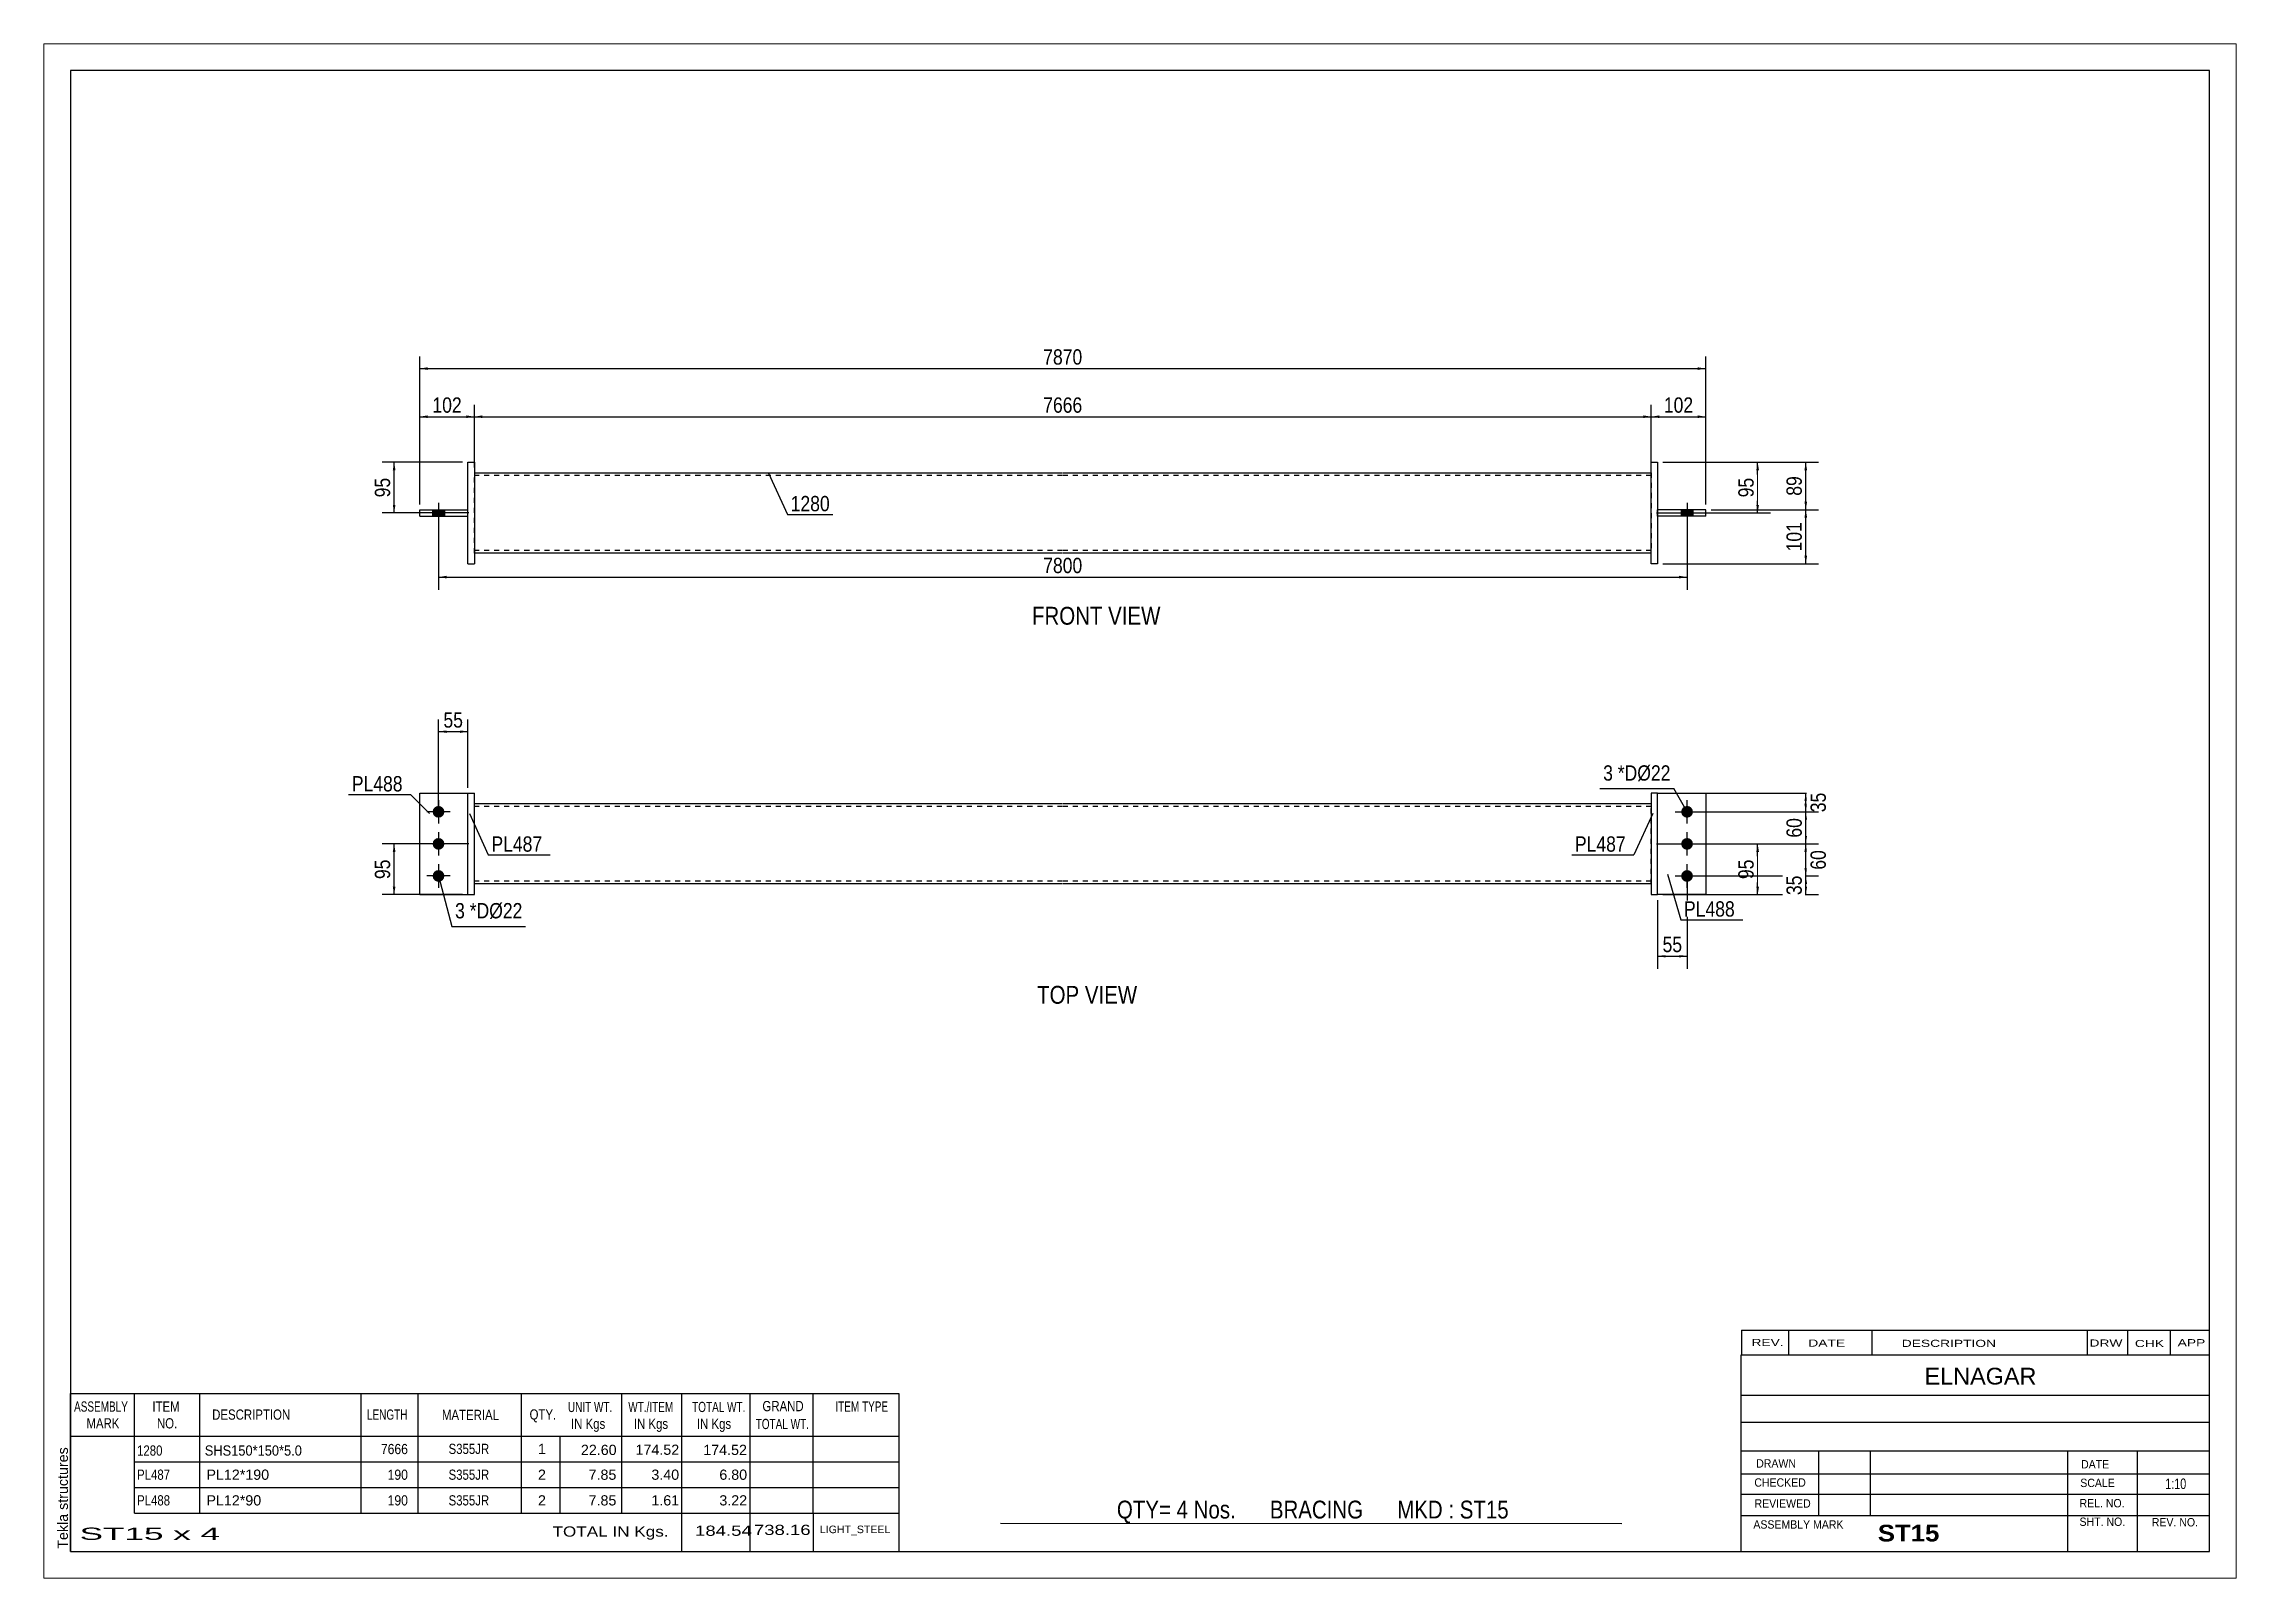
# Paper-space layout 'Layout1' of a CAD drawing. Header units: millimetres. Extents: x 0 to 410, y 0 to 287.
# The model-space entities are those that its viewports show. They can reach past a viewport. Long polylines and large blocks are cut down to what shows.
import ezdxf

# ---------------------------------------------------------------- set-up
doc = ezdxf.new("R2010")
doc.units = ezdxf.units.MM
doc.linetypes.add('DXK_LINE_DOT1', pattern=[1.8814, 0.9407, -0.9407])
doc.layers.add('Viewport layer', color=7, linetype='Continuous', plot=False)
doc.styles.add('Arial', font='ARIAL.TTF', dxfattribs={"height": 0.2})
doc.styles.add('Arial Bold', font='ARIALBD.TTF', dxfattribs={"height": 0.2})
doc.styles.add('Arial Narrow', font='ARIALN.TTF', dxfattribs={"height": 0.2})

# ---------------------------------------------------------------- blocks, each defined once
blk = doc.blocks.new('Unknown-629096141-1603')
at = {"color": 5, "linetype": 'Continuous'}
for p, q in [((405, 282), (5, 282)), ((5, 282), (5, 5)), ((405, 5), (405, 282)), ((5, 5), (405, 5))]:
    blk.add_line(p, q, dxfattribs=at)
at = {"color": 174, "linetype": 'Continuous', "style": 'Arial'}
blk.add_text('Tekla structures', height=1.9102, rotation=90, dxfattribs=at).set_placement((4.5, 5.5))
blk = doc.blocks.new('Unknown-629096141-11 - 1222')
at = {"color": 0, "linetype": 'Continuous'}
blk.add_wipeout([(208.87, 178.35), (208.87, 181.85), (184.8, 181.85), (184.8, 178.35)], dxfattribs=at)
at = {"color": 6, "linetype": 'Continuous', "style": 'Arial Narrow'}
blk.add_text('FRONT VIEW', height=3.34, dxfattribs=at).set_placement((184.8, 178.35))
blk = doc.blocks.new('Unknown-629096141-12 - 1249')
at = {"color": 0, "linetype": 'Continuous'}
blk.add_wipeout([(204.5, 107.45), (204.5, 110.95), (185.76, 110.95), (185.76, 107.45)], dxfattribs=at)
at = {"color": 6, "linetype": 'Continuous', "style": 'Arial Narrow'}
blk.add_text('TOP VIEW', height=3.34, dxfattribs=at).set_placement((185.76, 107.45))
blk = doc.blocks.new('Part-629096141-1239 - 1222')
at = {"color": 2, "linetype": 'Continuous'}
for p, q in [((310.81, 199.85), (301.81, 199.85)), ((301.81, 198.65), (301.81, 199.85)), ((310.81, 198.65), (301.81, 198.65)), ((310.81, 198.65), (310.81, 199.85))]:
    blk.add_line(p, q, dxfattribs=at)
blk = doc.blocks.new('Part-629096141-1238 - 1222')
at = {"color": 2, "linetype": 'Continuous'}
for p, q in [((300.61, 189.75), (300.61, 208.75)), ((300.61, 208.75), (301.81, 208.75)), ((301.81, 208.75), (301.81, 189.75)), ((301.81, 189.75), (300.61, 189.75))]:
    blk.add_line(p, q, dxfattribs=at)
blk = doc.blocks.new('Part-629096141-1240 - 1222')
at = {"color": 2, "linetype": 'Continuous'}
for p, q in [((70.31, 198.65), (70.31, 199.85)), ((70.31, 199.85), (79.31, 199.85)), ((70.31, 198.65), (79.31, 198.65)), ((79.31, 198.65), (79.31, 199.85))]:
    blk.add_line(p, q, dxfattribs=at)
blk = doc.blocks.new('Part-629096141-1241 - 1222')
at = {"color": 2, "linetype": 'Continuous'}
for p, q in [((79.31, 189.75), (79.31, 208.75)), ((79.31, 208.75), (80.51, 208.75)), ((80.51, 208.75), (80.51, 189.75)), ((79.31, 189.75), (80.51, 189.75))]:
    blk.add_line(p, q, dxfattribs=at)
blk = doc.blocks.new('Part-629096141-1242 - 1222')
at = {"color": 2, "linetype": 'Continuous'}
for p, q in [((80.51, 206.75), (190.51, 206.75)), ((190.61, 206.75), (300.61, 206.75)), ((190.51, 191.75), (80.51, 191.75)), ((300.61, 191.75), (190.61, 191.75))]:
    blk.add_line(p, q, dxfattribs=at)
at = {"color": 7, "linetype": 'DXK_LINE_DOT1'}
for p, q in [((80.51, 191.75), (80.51, 206.75)), ((190.51, 206.25), (80.51, 206.25)), ((300.61, 206.25), (190.61, 206.25)), ((300.61, 206.75), (300.61, 191.75)), ((190.51, 192.25), (80.51, 192.25)), ((300.61, 192.25), (190.61, 192.25))]:
    blk.add_line(p, q, dxfattribs=at)
blk = doc.blocks.new('Bolt-629096141-1243 - 1222')
at = {"linetype": 'Continuous'}
blk.add_hatch(color=3, dxfattribs=at).paths.add_polyline_path([(308.41, 199.85), (306.21, 199.85), (306.21, 198.65), (308.41, 198.65)])
blk.add_hatch(color=3, dxfattribs=at).paths.add_polyline_path([(308.41, 199.85), (306.21, 199.85), (306.21, 198.65), (308.41, 198.65)])
blk.add_hatch(color=3, dxfattribs=at).paths.add_polyline_path([(308.41, 199.85), (306.21, 199.85), (306.21, 198.65), (308.41, 198.65)])
at = {"color": 3, "linetype": 'Continuous'}
for p, q in [((307.31, 201.15), (307.31, 194.35)), ((307.31, 201.15), (307.31, 194.35)), ((307.31, 201.15), (307.31, 194.35)), ((306.21, 199.85), (306.21, 198.65)), ((306.21, 199.85), (306.21, 198.65)), ((306.21, 199.85), (306.21, 198.65)), ((308.41, 199.85), (308.41, 198.65)), ((308.41, 199.85), (308.41, 198.65)), ((308.41, 199.85), (308.41, 198.65))]:
    blk.add_line(p, q, dxfattribs=at)
blk = doc.blocks.new('Bolt-629096141-1244 - 1222')
at = {"linetype": 'Continuous'}
blk.add_hatch(color=3, dxfattribs=at).paths.add_polyline_path([(72.71, 198.65), (74.91, 198.65), (74.91, 199.85), (72.71, 199.85)])
blk.add_hatch(color=3, dxfattribs=at).paths.add_polyline_path([(72.71, 198.65), (74.91, 198.65), (74.91, 199.85), (72.71, 199.85)])
blk.add_hatch(color=3, dxfattribs=at).paths.add_polyline_path([(72.71, 198.65), (74.91, 198.65), (74.91, 199.85), (72.71, 199.85)])
at = {"color": 3, "linetype": 'Continuous'}
for p, q in [((73.81, 201.15), (73.81, 194.35)), ((73.81, 201.15), (73.81, 194.35)), ((73.81, 201.15), (73.81, 194.35)), ((72.71, 199.85), (72.71, 198.65)), ((72.71, 199.85), (72.71, 198.65)), ((72.71, 199.85), (72.71, 198.65)), ((74.91, 199.85), (74.91, 198.65)), ((74.91, 199.85), (74.91, 198.65)), ((74.91, 199.85), (74.91, 198.65))]:
    blk.add_line(p, q, dxfattribs=at)
blk = doc.blocks.new('Bolt-629096141-1256 - 1249')
at = {"linetype": 'Continuous'}
for points in [[(73.81, 142.25, -1), (73.81, 144.45, -1)], [(73.81, 136.25, -1), (73.81, 138.45, -1)], [(73.81, 130.25, -1), (73.81, 132.45, -1)]]:
    blk.add_hatch(color=3, dxfattribs=at).paths.add_polyline_path(points)
at = {"color": 3, "linetype": 'Continuous'}
for p, q in [((73.81, 145.55), (73.81, 141.15)), ((76.01, 143.35), (71.61, 143.35)), ((73.81, 139.55), (73.81, 135.15)), ((76.01, 137.35), (71.61, 137.35)), ((76.01, 131.35), (71.61, 131.35)), ((73.81, 133.55), (73.81, 129.15))]:
    blk.add_line(p, q, dxfattribs=at)
blk = doc.blocks.new('Part-629096141-1250 - 1249')
at = {"color": 2, "linetype": 'Continuous'}
for p, q in [((300.61, 146.85), (300.61, 127.85)), ((301.81, 146.85), (300.61, 146.85)), ((301.81, 127.85), (301.81, 146.85)), ((300.61, 127.85), (301.81, 127.85))]:
    blk.add_line(p, q, dxfattribs=at)
blk = doc.blocks.new('Part-629096141-1251 - 1249')
at = {"color": 2, "linetype": 'Continuous'}
for p, q in [((301.81, 146.85), (310.81, 146.85)), ((310.81, 146.85), (310.81, 127.85)), ((310.81, 127.85), (301.81, 127.85))]:
    blk.add_line(p, q, dxfattribs=at)
at = {"color": 7, "linetype": 'DXK_LINE_DOT1'}
blk.add_line((301.81, 127.85), (301.81, 146.85), dxfattribs=at)
blk = doc.blocks.new('Part-629096141-1252 - 1249')
at = {"color": 2, "linetype": 'Continuous'}
for p, q in [((70.31, 127.85), (70.31, 146.85)), ((70.31, 146.85), (79.31, 146.85)), ((70.31, 127.85), (79.31, 127.85))]:
    blk.add_line(p, q, dxfattribs=at)
at = {"color": 7, "linetype": 'DXK_LINE_DOT1'}
blk.add_line((79.31, 127.85), (79.31, 146.85), dxfattribs=at)
blk = doc.blocks.new('Part-629096141-1253 - 1249')
at = {"color": 2, "linetype": 'Continuous'}
for p, q in [((79.31, 127.85), (79.31, 146.85)), ((79.31, 146.85), (80.51, 146.85)), ((80.51, 127.85), (80.51, 146.85)), ((79.31, 127.85), (80.51, 127.85))]:
    blk.add_line(p, q, dxfattribs=at)
blk = doc.blocks.new('Part-629096141-1254 - 1249')
at = {"color": 2, "linetype": 'Continuous'}
for p, q in [((190.51, 144.85), (80.51, 144.85)), ((300.61, 144.85), (190.61, 144.85)), ((190.51, 129.85), (80.51, 129.85)), ((300.61, 129.85), (190.61, 129.85))]:
    blk.add_line(p, q, dxfattribs=at)
at = {"color": 7, "linetype": 'DXK_LINE_DOT1'}
for p, q in [((80.51, 129.85), (80.51, 144.85)), ((190.51, 144.35), (80.51, 144.35)), ((300.61, 144.35), (190.61, 144.35)), ((300.61, 129.85), (300.61, 144.85)), ((190.51, 130.35), (80.51, 130.35)), ((300.61, 130.35), (190.61, 130.35))]:
    blk.add_line(p, q, dxfattribs=at)
blk = doc.blocks.new('Bolt-629096141-1255 - 1249')
at = {"linetype": 'Continuous'}
for points in [[(307.31, 144.45, -1), (307.31, 142.25, -1)], [(307.31, 138.45, -1), (307.31, 136.25, -1)], [(307.31, 132.45, -1), (307.31, 130.25, -1)]]:
    blk.add_hatch(color=3, dxfattribs=at).paths.add_polyline_path(points)
at = {"color": 3, "linetype": 'Continuous'}
for p, q in [((307.31, 141.15), (307.31, 145.55)), ((305.11, 143.35), (309.51, 143.35)), ((307.31, 135.15), (307.31, 139.55)), ((305.11, 137.35), (309.51, 137.35)), ((305.11, 131.35), (309.51, 131.35)), ((307.31, 129.15), (307.31, 133.55))]:
    blk.add_line(p, q, dxfattribs=at)
blk = doc.blocks.new('StraightDimension-629096141-1288 - 1222')
at = {"linetype": 'Continuous'}
for points in [[(302.11, 217), (300.61, 217.25), (302.11, 217.5)], [(309.31, 217.5), (310.81, 217.25), (309.31, 217)]]:
    blk.add_hatch(color=7, dxfattribs=at).paths.add_polyline_path(points)
at = {"color": 7, "linetype": 'Continuous'}
for p, q in [((300.61, 207.75), (300.61, 219.5)), ((310.81, 200.85), (310.81, 219.5)), ((300.61, 217.25), (310.81, 217.25))]:
    blk.add_line(p, q, dxfattribs=at)
at = {"color": 0}
blk.add_wipeout([(309.05, 217.4), (309.05, 221.6), (302.37, 221.6), (302.37, 217.4)], dxfattribs=at)
at = {"color": 3, "style": 'Arial Narrow'}
blk.add_text('102', height=2.863, dxfattribs=at).set_placement((302.97, 218))
blk = doc.blocks.new('StraightDimension-629096141-1296 - 1222')
at = {"linetype": 'Continuous'}
for points in [[(71.81, 226), (70.31, 226.25), (71.81, 226.5)], [(309.31, 226.5), (310.81, 226.25), (309.31, 226)]]:
    blk.add_hatch(color=7, dxfattribs=at).paths.add_polyline_path(points)
at = {"color": 7, "linetype": 'Continuous'}
for p, q in [((70.31, 200.85), (70.31, 228.5)), ((70.31, 226.25), (310.81, 226.25)), ((310.81, 200.85), (310.81, 228.5))]:
    blk.add_line(p, q, dxfattribs=at)
at = {"color": 0}
blk.add_wipeout([(194.82, 226.4), (194.82, 230.6), (186.3, 230.6), (186.3, 226.4)], dxfattribs=at)
at = {"color": 3, "style": 'Arial Narrow'}
blk.add_text('7870', height=2.863, dxfattribs=at).set_placement((186.9, 227))
blk = doc.blocks.new('StraightDimension-629096141-1263 - 1222')
at = {"linetype": 'Continuous'}
for points in [[(65.26, 207.25), (65.51, 208.75), (65.76, 207.25)], [(65.76, 200.75), (65.51, 199.25), (65.26, 200.75)]]:
    blk.add_hatch(color=7, dxfattribs=at).paths.add_polyline_path(points)
at = {"color": 7, "linetype": 'Continuous'}
for p, q in [((78.31, 208.75), (63.26, 208.75)), ((65.51, 199.25), (65.51, 208.75)), ((79.51, 199.25), (63.26, 199.25))]:
    blk.add_line(p, q, dxfattribs=at)
at = {"color": 0}
blk.add_wipeout([(65.36, 206.43), (61.16, 206.43), (61.16, 201.57), (65.36, 201.57)], dxfattribs=at)
at = {"color": 3, "style": 'Arial Narrow'}
blk.add_text('95', height=2.863, rotation=90.0002, dxfattribs=at).set_placement((64.76, 202.17))
blk = doc.blocks.new('StraightDimension-629096141-1269 - 1222')
at = {"linetype": 'Continuous'}
for points in [[(320.26, 207.25), (320.51, 208.75), (320.76, 207.25)], [(320.76, 200.75), (320.51, 199.25), (320.26, 200.75)]]:
    blk.add_hatch(color=7, dxfattribs=at).paths.add_polyline_path(points)
at = {"color": 7, "linetype": 'Continuous'}
for p, q in [((302.81, 208.75), (322.91, 208.75)), ((320.51, 199.25), (320.51, 208.75)), ((301.61, 199.25), (322.91, 199.25))]:
    blk.add_line(p, q, dxfattribs=at)
at = {"color": 0}
blk.add_wipeout([(320.36, 206.43), (316.16, 206.43), (316.16, 201.57), (320.36, 201.57)], dxfattribs=at)
at = {"color": 3, "style": 'Arial Narrow'}
blk.add_text('95', height=2.863, rotation=90.0002, dxfattribs=at).set_placement((319.76, 202.17))
blk = doc.blocks.new('StraightDimension-629096141-1274 - 1222')
at = {"linetype": 'Continuous'}
for points in [[(329.26, 207.25), (329.51, 208.75), (329.76, 207.25)], [(329.76, 201.35), (329.51, 199.85), (329.26, 201.35)]]:
    blk.add_hatch(color=7, dxfattribs=at).paths.add_polyline_path(points)
at = {"color": 7, "linetype": 'Continuous'}
for p, q in [((302.81, 208.75), (331.91, 208.75)), ((329.51, 199.85), (329.51, 208.75)), ((311.81, 199.85), (331.91, 199.85))]:
    blk.add_line(p, q, dxfattribs=at)
at = {"color": 0}
blk.add_wipeout([(329.36, 206.73), (325.16, 206.73), (325.16, 201.87), (329.36, 201.87)], dxfattribs=at)
at = {"color": 3, "style": 'Arial Narrow'}
blk.add_text('89', height=2.863, rotation=90.0002, dxfattribs=at).set_placement((328.76, 202.47))
blk = doc.blocks.new('StraightDimension-629096141-1275 - 1222')
at = {"linetype": 'Continuous'}
for points in [[(329.26, 198.35), (329.51, 199.85), (329.76, 198.35)], [(329.76, 191.25), (329.51, 189.75), (329.26, 191.25)]]:
    blk.add_hatch(color=7, dxfattribs=at).paths.add_polyline_path(points)
at = {"color": 7, "linetype": 'Continuous'}
for p, q in [((311.81, 199.85), (331.91, 199.85)), ((329.51, 189.75), (329.51, 199.85)), ((302.81, 189.75), (331.91, 189.75))]:
    blk.add_line(p, q, dxfattribs=at)
at = {"color": 0}
blk.add_wipeout([(329.36, 198.14), (325.16, 198.14), (325.16, 191.46), (329.36, 191.46)], dxfattribs=at)
at = {"color": 3, "style": 'Arial Narrow'}
blk.add_text('101', height=2.863, rotation=90.0002, dxfattribs=at).set_placement((328.76, 192.06))
blk = doc.blocks.new('StraightDimension-629096141-1282 - 1222')
at = {"linetype": 'Continuous'}
for points in [[(75.31, 187), (73.81, 187.25), (75.31, 187.5)], [(305.81, 187.5), (307.31, 187.25), (305.81, 187)]]:
    blk.add_hatch(color=7, dxfattribs=at).paths.add_polyline_path(points)
at = {"color": 7, "linetype": 'Continuous'}
for p, q in [((73.81, 197.65), (73.81, 184.85)), ((307.31, 197.65), (307.31, 184.85)), ((73.81, 187.25), (307.31, 187.25))]:
    blk.add_line(p, q, dxfattribs=at)
at = {"color": 0}
blk.add_wipeout([(194.82, 187.4), (194.82, 191.6), (186.3, 191.6), (186.3, 187.4)], dxfattribs=at)
at = {"color": 3, "style": 'Arial Narrow'}
blk.add_text('7800', height=2.863, dxfattribs=at).set_placement((186.9, 188))
blk = doc.blocks.new('StraightDimension-629096141-1289 - 1222')
at = {"linetype": 'Continuous'}
for points in [[(82.01, 217), (80.51, 217.25), (82.01, 217.5)], [(299.11, 217.5), (300.61, 217.25), (299.11, 217)]]:
    blk.add_hatch(color=7, dxfattribs=at).paths.add_polyline_path(points)
at = {"color": 7, "linetype": 'Continuous'}
for p, q in [((80.51, 207.75), (80.51, 219.5)), ((300.61, 207.75), (300.61, 219.5)), ((80.51, 217.25), (300.61, 217.25))]:
    blk.add_line(p, q, dxfattribs=at)
at = {"color": 0}
blk.add_wipeout([(194.82, 217.4), (194.82, 221.6), (186.3, 221.6), (186.3, 217.4)], dxfattribs=at)
at = {"color": 3, "style": 'Arial Narrow'}
blk.add_text('7666', height=2.863, dxfattribs=at).set_placement((186.9, 218))
blk = doc.blocks.new('StraightDimension-629096141-1290 - 1222')
at = {"linetype": 'Continuous'}
for points in [[(71.81, 217), (70.31, 217.25), (71.81, 217.5)], [(79.01, 217.5), (80.51, 217.25), (79.01, 217)]]:
    blk.add_hatch(color=7, dxfattribs=at).paths.add_polyline_path(points)
at = {"color": 7, "linetype": 'Continuous'}
for p, q in [((70.31, 200.85), (70.31, 219.5)), ((80.51, 207.75), (80.51, 219.5)), ((70.31, 217.25), (80.51, 217.25))]:
    blk.add_line(p, q, dxfattribs=at)
at = {"color": 0}
blk.add_wipeout([(78.75, 217.4), (78.75, 221.6), (72.07, 221.6), (72.07, 217.4)], dxfattribs=at)
at = {"color": 3, "style": 'Arial Narrow'}
blk.add_text('102', height=2.863, dxfattribs=at).set_placement((72.67, 218))
blk = doc.blocks.new('StraightDimension-629096141-1310 - 1249')
at = {"linetype": 'Continuous'}
for points in [[(329.26, 145.35), (329.51, 146.85), (329.76, 145.35)], [(329.76, 144.85), (329.51, 143.35), (329.26, 144.85)]]:
    blk.add_hatch(color=7, dxfattribs=at).paths.add_polyline_path(points)
at = {"color": 7, "linetype": 'Continuous'}
for p, q in [((302.81, 146.85), (331.76, 146.85)), ((329.51, 143.35), (329.51, 146.85)), ((308.31, 143.35), (331.76, 143.35))]:
    blk.add_line(p, q, dxfattribs=at)
at = {"color": 0}
blk.add_wipeout([(333.86, 147.53), (329.66, 147.53), (329.66, 142.67), (333.86, 142.67)], dxfattribs=at)
at = {"color": 3, "style": 'Arial Narrow'}
blk.add_text('35', height=2.863, rotation=90.0002, dxfattribs=at).set_placement((333.26, 143.27))
blk = doc.blocks.new('StraightDimension-629096141-1300 - 1249')
at = {"linetype": 'Continuous'}
for points in [[(65.26, 135.85), (65.51, 137.35), (65.76, 135.85)], [(65.76, 129.35), (65.51, 127.85), (65.26, 129.35)]]:
    blk.add_hatch(color=7, dxfattribs=at).paths.add_polyline_path(points)
at = {"color": 7, "linetype": 'Continuous'}
for p, q in [((79.51, 137.35), (63.26, 137.35)), ((65.51, 127.85), (65.51, 137.35)), ((78.31, 127.85), (63.26, 127.85))]:
    blk.add_line(p, q, dxfattribs=at)
at = {"color": 0}
blk.add_wipeout([(65.36, 135.03), (61.16, 135.03), (61.16, 130.17), (65.36, 130.17)], dxfattribs=at)
at = {"color": 3, "style": 'Arial Narrow'}
blk.add_text('95', height=2.863, rotation=90.0002, dxfattribs=at).set_placement((64.76, 130.77))
blk = doc.blocks.new('StraightDimension-629096141-1305 - 1249')
at = {"linetype": 'Continuous'}
for points in [[(320.26, 135.85), (320.51, 137.35), (320.76, 135.85)], [(320.76, 129.35), (320.51, 127.85), (320.26, 129.35)]]:
    blk.add_hatch(color=7, dxfattribs=at).paths.add_polyline_path(points)
at = {"color": 7, "linetype": 'Continuous'}
for p, q in [((301.61, 137.35), (322.91, 137.35)), ((320.51, 127.85), (320.51, 137.35)), ((302.81, 127.85), (322.91, 127.85))]:
    blk.add_line(p, q, dxfattribs=at)
at = {"color": 0}
blk.add_wipeout([(320.36, 135.03), (316.16, 135.03), (316.16, 130.17), (320.36, 130.17)], dxfattribs=at)
at = {"color": 3, "style": 'Arial Narrow'}
blk.add_text('95', height=2.863, rotation=90.0002, dxfattribs=at).set_placement((319.76, 130.77))
blk = doc.blocks.new('StraightDimension-629096141-1311 - 1249')
at = {"linetype": 'Continuous'}
for points in [[(329.26, 141.85), (329.51, 143.35), (329.76, 141.85)], [(329.76, 138.85), (329.51, 137.35), (329.26, 138.85)]]:
    blk.add_hatch(color=7, dxfattribs=at).paths.add_polyline_path(points)
at = {"color": 7, "linetype": 'Continuous'}
for p, q in [((308.31, 143.35), (331.91, 143.35)), ((329.51, 137.35), (329.51, 143.35)), ((308.31, 137.35), (331.91, 137.35))]:
    blk.add_line(p, q, dxfattribs=at)
at = {"color": 0}
blk.add_wipeout([(329.36, 142.78), (325.16, 142.78), (325.16, 137.92), (329.36, 137.92)], dxfattribs=at)
at = {"color": 3, "style": 'Arial Narrow'}
blk.add_text('60', height=2.863, rotation=90.0002, dxfattribs=at).set_placement((328.76, 138.52))
blk = doc.blocks.new('StraightDimension-629096141-1312 - 1249')
at = {"linetype": 'Continuous'}
for points in [[(329.26, 135.85), (329.51, 137.35), (329.76, 135.85)], [(329.76, 132.85), (329.51, 131.35), (329.26, 132.85)]]:
    blk.add_hatch(color=7, dxfattribs=at).paths.add_polyline_path(points)
at = {"color": 7, "linetype": 'Continuous'}
for p, q in [((308.31, 137.35), (331.76, 137.35)), ((329.51, 131.35), (329.51, 137.35)), ((308.31, 131.35), (331.76, 131.35))]:
    blk.add_line(p, q, dxfattribs=at)
at = {"color": 0}
blk.add_wipeout([(333.86, 136.78), (329.66, 136.78), (329.66, 131.92), (333.86, 131.92)], dxfattribs=at)
at = {"color": 3, "style": 'Arial Narrow'}
blk.add_text('60', height=2.863, rotation=90.0002, dxfattribs=at).set_placement((333.26, 132.52))
blk = doc.blocks.new('StraightDimension-629096141-1313 - 1249')
at = {"linetype": 'Continuous'}
for points in [[(329.26, 129.85), (329.51, 131.35), (329.76, 129.85)], [(329.76, 129.35), (329.51, 127.85), (329.26, 129.35)]]:
    blk.add_hatch(color=7, dxfattribs=at).paths.add_polyline_path(points)
at = {"color": 7, "linetype": 'Continuous'}
for p, q in [((308.31, 131.35), (331.91, 131.35)), ((329.51, 127.85), (329.51, 131.35)), ((302.81, 127.85), (331.91, 127.85))]:
    blk.add_line(p, q, dxfattribs=at)
at = {"color": 0}
blk.add_wipeout([(329.36, 132.03), (325.16, 132.03), (325.16, 127.17), (329.36, 127.17)], dxfattribs=at)
at = {"color": 3, "style": 'Arial Narrow'}
blk.add_text('35', height=2.863, rotation=90.0002, dxfattribs=at).set_placement((328.76, 127.77))
blk = doc.blocks.new('StraightDimension-629096141-1326 - 1249')
at = {"linetype": 'Continuous'}
for points in [[(303.31, 116.1), (301.81, 116.35), (303.31, 116.6)], [(305.81, 116.6), (307.31, 116.35), (305.81, 116.1)]]:
    blk.add_hatch(color=7, dxfattribs=at).paths.add_polyline_path(points)
at = {"color": 7, "linetype": 'Continuous'}
for p, q in [((307.31, 130.35), (307.31, 113.95)), ((301.81, 126.85), (301.81, 113.95)), ((301.81, 116.35), (307.31, 116.35))]:
    blk.add_line(p, q, dxfattribs=at)
at = {"color": 0}
blk.add_wipeout([(306.99, 116.5), (306.99, 120.7), (302.13, 120.7), (302.13, 116.5)], dxfattribs=at)
at = {"color": 3, "style": 'Arial Narrow'}
blk.add_text('55', height=2.863, dxfattribs=at).set_placement((302.73, 117.1))
blk = doc.blocks.new('StraightDimension-629096141-1332 - 1249')
at = {"linetype": 'Continuous'}
for points in [[(75.31, 158.1), (73.81, 158.35), (75.31, 158.6)], [(77.81, 158.6), (79.31, 158.35), (77.81, 158.1)]]:
    blk.add_hatch(color=7, dxfattribs=at).paths.add_polyline_path(points)
at = {"color": 7, "linetype": 'Continuous'}
for p, q in [((73.81, 144.35), (73.81, 160.6)), ((79.31, 147.85), (79.31, 160.6)), ((73.81, 158.35), (79.31, 158.35))]:
    blk.add_line(p, q, dxfattribs=at)
at = {"color": 0}
blk.add_wipeout([(78.99, 158.5), (78.99, 162.7), (74.13, 162.7), (74.13, 158.5)], dxfattribs=at)
at = {"color": 3, "style": 'Arial Narrow'}
blk.add_text('55', height=2.863, dxfattribs=at).set_placement((74.73, 159.1))
blk = doc.blocks.new('CBS_CALLOFF-629096141-1619')
at = {"color": 7, "linetype": 'Continuous'}
blk.add_line((178.88, 10.27), (295.11, 10.25), dxfattribs=at)
at = {"color": 3, "linetype": 'Continuous', "style": 'Arial Narrow'}
blk.add_text('QTY= 4 Nos.      BRACING      MKD : ST15', height=3.3405, dxfattribs=at).set_placement((200.68, 11.16))
blk = doc.blocks.new('CBS_BOM-629096141-1618')
at = {"color": 7, "linetype": 'Continuous'}
for p, q in [((4.97, 26.57), (4.97, 34.57)), ((4.97, 34.57), (159.89, 34.57)), ((16.97, 26.57), (16.97, 34.57)), ((29.16, 26.57), (29.16, 34.57)), ((59.32, 26.57), (59.32, 34.57)), ((70, 26.57), (70, 34.57)), ((89.32, 26.57), (89.32, 34.57)), ((108.12, 26.57), (108.12, 34.57)), ((119.33, 26.57), (119.33, 34.57)), ((132.12, 26.57), (132.12, 34.57)), ((143.87, 26.57), (143.87, 34.57)), ((159.89, 34.56), (159.89, 26.58)), ((4.97, 26.57), (159.89, 26.57)), ((4.97, 21.77), (4.97, 26.57)), ((16.97, 21.77), (16.97, 26.57)), ((29.16, 21.77), (29.16, 26.57)), ((59.32, 21.77), (59.32, 26.57)), ((70, 21.77), (70, 26.57)), ((89.32, 21.77), (89.32, 26.57)), ((96.58, 21.77), (96.58, 26.57)), ((108.12, 21.77), (108.12, 26.57)), ((119.33, 21.77), (119.33, 26.57)), ((132.12, 21.77), (132.12, 26.57)), ((143.89, 21.77), (143.89, 26.57)), ((159.89, 26.57), (159.89, 21.77)), ((4.97, 16.97), (4.97, 21.77)), ((16.97, 21.77), (159.89, 21.77)), ((16.97, 16.97), (16.97, 21.77)), ((29.16, 16.97), (29.16, 21.77)), ((59.32, 16.97), (59.32, 21.77)), ((70, 16.97), (70, 21.77)), ((89.32, 16.97), (89.32, 21.77)), ((96.58, 16.97), (96.58, 21.77)), ((108.12, 16.97), (108.12, 21.77)), ((119.33, 16.97), (119.33, 21.77)), ((132.12, 16.97), (132.12, 21.77)), ((143.89, 16.97), (143.89, 21.77)), ((159.89, 21.76), (159.89, 16.97)), ((4.97, 12.17), (4.97, 16.97)), ((16.97, 16.97), (159.89, 16.97)), ((16.97, 12.17), (16.97, 16.97)), ((29.16, 12.17), (29.16, 16.97)), ((59.32, 12.17), (59.32, 16.97)), ((70, 12.17), (70, 16.97)), ((89.32, 12.17), (89.32, 16.97)), ((96.58, 12.17), (96.58, 16.97)), ((108.12, 12.17), (108.12, 16.97)), ((119.33, 12.17), (119.33, 16.97)), ((132.12, 12.17), (132.12, 16.97)), ((143.89, 12.17), (143.89, 16.97)), ((159.89, 16.96), (159.89, 12.17)), ((4.97, 4.97), (4.97, 12.15)), ((16.97, 12.17), (159.89, 12.17)), ((119.33, 4.97), (119.33, 12.15)), ((132.12, 4.97), (132.12, 12.15)), ((143.93, 4.97), (143.93, 12.15)), ((159.89, 12.17), (159.89, 4.97)), ((4.97, 4.97), (159.89, 4.97))]:
    blk.add_line(p, q, dxfattribs=at)
at = {"color": 3, "linetype": 'Continuous', "style": 'Arial'}
for s, height, width, p in [('ASSEMBLY', 1.91, 0.7, (5.65, 31.14)), ('ITEM', 1.91, 0.8, (20.3, 31.14)), ('UNIT WT.', 1.91, 0.7, (98.01, 31.07)), ('WT./ITEM', 1.91, 0.7, (109.3, 31.07)), ('TOTAL WT.', 1.91, 0.7, (121.24, 31.07)), ('GRAND', 1.91, 0.8, (134.39, 31.23)), ('ITEM TYPE', 1.91, 0.7, (148.03, 31.15)), ('MARK', 1.91, 0.8, (7.97, 28.01)), ('NO.', 1.91, 0.8, (21.15, 28.01)), ('DESCRIPTION', 1.9102, 0.8, (31.48, 29.64)), ('LENGTH', 1.91, 0.7, (60.43, 29.64)), ('MATERIAL', 1.91, 0.8, (74.45, 29.59)), ('QTY.', 1.91, 0.8, (90.84, 29.67)), ('IN Kgs', 1.91, 0.8, (98.59, 27.93)), ('IN Kgs', 1.91, 0.8, (110.34, 27.93)), ('IN Kgs', 1.91, 0.8, (122.13, 27.93)), ('TOTAL WT.', 1.91, 0.7, (133.13, 27.89))]:
    blk.add_text(s, height=height, dxfattribs=dict(at, width=width)).set_placement(p)
at = {"color": 7, "linetype": 'Continuous', "style": 'Arial'}
for s, height, width, p in [('1280', 1.91, 0.8, (17.43, 22.92)), ('SHS150*150*5.0', 1.9102, 0.9, (30.1, 22.92)), ('7666', 1.91, 0.85, (63.04, 23.2)), ('S355JR', 1.91, 0.8, (75.69, 23.23)), ('PL487', 1.91, 0.8, (17.43, 18.4)), ('190', 1.91, 0.85, (64.3, 18.4)), ('S355JR', 1.91, 0.8, (75.69, 18.4)), ('PL488', 1.91, 0.8, (17.43, 13.6)), ('190', 1.91, 0.85, (64.3, 13.6)), ('S355JR', 1.91, 0.8, (75.69, 13.6))]:
    blk.add_text(s, height=height, dxfattribs=dict(at, width=width)).set_placement(p)
for s, p in [('1', (92.41, 23.23)), ('22.60', (100.44, 23.04)), ('174.52', (110.66, 23.07)), ('174.52', (123.33, 23.04)), ('PL12*190', (30.41, 18.4)), ('2', (92.41, 18.4)), ('7.85', (101.88, 18.4)), ('3.40', (113.62, 18.4)), ('6.80', (126.33, 18.4)), ('PL12*90', (30.41, 13.6)), ('2', (92.41, 13.6)), ('7.85', (101.88, 13.6)), ('1.61', (113.62, 13.6)), ('3.22', (126.33, 13.6))]:
    blk.add_text(s, height=1.91, dxfattribs=at).set_placement(p)
at = {"color": 6, "linetype": 'Continuous', "style": 'Arial'}
for s, height, width, p in [('ST15 x 4', 2.292, 2.05, (6.69, 7.16)), ('TOTAL IN Kgs.', 1.9102, 1.2, (95.13, 7.77)), ('184.54', 1.91, 1.3, (121.79, 7.92)), ('738.16', 1.91, 1.3, (132.79, 8.08))]:
    blk.add_text(s, height=height, dxfattribs=dict(at, width=width)).set_placement(p)
blk.add_text('LIGHT_STEEL', height=1.4135, dxfattribs=at).set_placement((145.14, 8.42))
blk = doc.blocks.new('CBS_NAME_BLOG-629096141-1620')
at = {"color": 7, "linetype": 'Continuous'}
for p, q in [((317.41, 41.75), (404.93, 41.75)), ((317.41, 5.04), (317.41, 41.75)), ((317.41, 34.21), (404.93, 34.21)), ((317.48, 29.16), (405, 29.16)), ((317.41, 23.79), (404.93, 23.79)), ((331.93, 11.68), (331.93, 23.78)), ((341.62, 11.71), (341.62, 23.78)), ((378.53, 5.04), (378.53, 23.77)), ((391.58, 5.04), (391.58, 23.78)), ((317.42, 19.49), (405, 19.51)), ((317.41, 15.74), (404.93, 15.74)), ((317.41, 11.7), (404.93, 11.7)), ((317.41, 5), (405, 5))]:
    blk.add_line(p, q, dxfattribs=at)
at = {"color": 3, "linetype": 'Continuous', "style": 'Arial'}
blk.add_text('ELNAGAR', height=3.133, dxfattribs=at).set_placement((351.73, 36.22))
at = {"color": 3, "linetype": 'Continuous'}
for s, height, style, width, p in [('DRAWN', 1.566, 'Arial', 0.9, (320.24, 20.68)), ('DATE', 1.566, 'Arial', 0.9, (381, 20.52)), ('CHECKED', 1.566, 'Arial', 0.9, (319.89, 17.11)), ('SCALE', 1.566, 'Arial', 0.9, (380.85, 17.04)), ('1:10', 1.957, 'Arial Narrow', 0.9, (396.74, 16.68)), ('REVIEWED', 1.566, 'Arial', 0.9, (319.93, 13.19)), ('REL. NO.', 1.566, 'Arial', 0.9, (380.71, 13.24)), ('ASSEMBLY MARK', 1.5663, 'Arial', 0.9, (319.71, 9.26)), ('ST15', 3.131, 'Arial Bold', 1.1, (342.99, 6.86)), ('SHT. NO.', 1.566, 'Arial', 0.9, (380.71, 9.77)), ('REV. NO.', 1.566, 'Arial', 0.9, (394.23, 9.68))]:
    blk.add_text(s, height=height, dxfattribs=dict(at, style=style, width=width)).set_placement(p)
blk = doc.blocks.new('CBS_REVISION-629096141-1621')
at = {"color": 7, "linetype": 'Continuous'}
for p, q in [((317.49, 46.38), (404.99, 46.38)), ((317.49, 46.38), (317.49, 41.75)), ((326.29, 46.38), (326.29, 41.75)), ((341.88, 46.38), (341.88, 41.81)), ((382.14, 46.38), (382.14, 41.75)), ((389.68, 46.38), (389.68, 41.75)), ((397.63, 46.38), (397.63, 41.75)), ((317.49, 41.75), (404.99, 41.75))]:
    blk.add_line(p, q, dxfattribs=at)
at = {"color": 7, "style": 'Arial Narrow', "width": 1.7}
for s, height, p in [('REV.', 1.326, (319.35, 43.43)), ('DATE', 1.326, (329.98, 43.31)), ('DESCRIPTION', 1.3257, (347.46, 43.26)), ('DRW', 1.326, (382.57, 43.32)), ('CHK', 1.326, (391.06, 43.23)), ('APP', 1.326, (399.06, 43.38))]:
    blk.add_text(s, height=height, dxfattribs=at).set_placement(p)
blk = doc.blocks.new('Mark-629096141-1348 - 1222')
at = {"color": 0}
blk.add_wipeout([(146.98, 199.57), (146.98, 202.57), (139.67, 202.57), (139.67, 199.57)], dxfattribs=at)
blk.add_wipeout([(146.98, 199.57), (146.98, 202.57), (139.67, 202.57), (139.67, 199.57)], dxfattribs=at)
at = {"color": 7, "linetype": 'Continuous'}
for p, q in [((135.53, 206.7), (139.07, 198.97)), ((139.07, 198.97), (147.58, 198.97))]:
    blk.add_line(p, q, dxfattribs=at)
at = {"color": 3, "style": 'Arial Narrow'}
blk.add_text('1280', height=2.863, dxfattribs=at).set_placement((139.67, 199.57))
blk = doc.blocks.new('Mark-629096141-1336 - 1249')
at = {"color": 0}
blk.add_wipeout([(295.84, 135.89), (295.84, 138.89), (286.34, 138.89), (286.34, 135.89)], dxfattribs=at)
blk.add_wipeout([(295.84, 135.89), (295.84, 138.89), (286.34, 138.89), (286.34, 135.89)], dxfattribs=at)
at = {"color": 7, "linetype": 'Continuous'}
for p in [(300.88, 143.02), (285.74, 135.29)]:
    blk.add_line(p, (297.34, 135.29), dxfattribs=at)
at = {"color": 3, "style": 'Arial Narrow'}
blk.add_text('PL487', height=2.863, dxfattribs=at).set_placement((286.34, 135.89))
blk = doc.blocks.new('Mark-629096141-1339 - 1249')
at = {"color": 0}
blk.add_wipeout([(316.24, 123.75), (316.24, 126.75), (306.74, 126.75), (306.74, 123.75)], dxfattribs=at)
blk.add_wipeout([(316.24, 123.75), (316.24, 126.75), (306.74, 126.75), (306.74, 123.75)], dxfattribs=at)
at = {"color": 7, "linetype": 'Continuous'}
for p, q in [((303.64, 131.68), (306.14, 123.15)), ((306.14, 123.15), (317.74, 123.15))]:
    blk.add_line(p, q, dxfattribs=at)
at = {"color": 3, "style": 'Arial Narrow'}
blk.add_text('PL488', height=2.863, dxfattribs=at).set_placement((306.74, 123.75))
blk = doc.blocks.new('Mark-629096141-1342 - 1249')
at = {"color": 0}
blk.add_wipeout([(67.1, 147.16), (67.1, 150.16), (57.6, 150.16), (57.6, 147.16)], dxfattribs=at)
blk.add_wipeout([(67.1, 147.16), (67.1, 150.16), (57.6, 150.16), (57.6, 147.16)], dxfattribs=at)
at = {"color": 7, "linetype": 'Continuous'}
for p in [(57, 146.56), (72.14, 143.02)]:
    blk.add_line(p, (68.6, 146.56), dxfattribs=at)
at = {"color": 3, "style": 'Arial Narrow'}
blk.add_text('PL488', height=2.863, dxfattribs=at).set_placement((57.6, 147.16))
blk = doc.blocks.new('Mark-629096141-1345 - 1249')
at = {"color": 0}
blk.add_wipeout([(93.22, 135.89), (93.22, 138.89), (83.71, 138.89), (83.71, 135.89)], dxfattribs=at)
blk.add_wipeout([(93.22, 135.89), (93.22, 138.89), (83.71, 138.89), (83.71, 135.89)], dxfattribs=at)
at = {"color": 7, "linetype": 'Continuous'}
for p, q in [((79.58, 143.02), (83.11, 135.29)), ((83.11, 135.29), (94.72, 135.29))]:
    blk.add_line(p, q, dxfattribs=at)
at = {"color": 3, "style": 'Arial Narrow'}
blk.add_text('PL487', height=2.863, dxfattribs=at).set_placement((83.71, 135.89))
blk = doc.blocks.new('Mark-629096141-1357 - 1249')
at = {"color": 0}
blk.add_wipeout([(78.74, 123.42), (78.74, 126.42), (76.91, 126.42), (76.91, 123.42)], dxfattribs=at)
blk.add_wipeout([(78.74, 123.42), (78.74, 126.42), (76.91, 126.42), (76.91, 123.42)], dxfattribs=at)
at = {"color": 7, "linetype": 'Continuous'}
blk.add_line((73.81, 131.35), (76.31, 121.92), dxfattribs=at)
at = {"color": 0}
blk.add_wipeout([(83.29, 123.42), (83.29, 126.42), (79.64, 126.42), (79.64, 123.42)], dxfattribs=at)
blk.add_wipeout([(83.29, 123.42), (83.29, 126.42), (79.64, 126.42), (79.64, 123.42)], dxfattribs=at)
at = {"color": 3, "style": 'Arial Narrow'}
blk.add_text('3', height=2.86, dxfattribs=at).set_placement((76.91, 123.42))
at = {"color": 0}
blk.add_wipeout([(89.5, 123.42), (89.5, 126.42), (83.29, 126.42), (83.29, 123.42)], dxfattribs=at)
blk.add_wipeout([(89.5, 123.42), (89.5, 126.42), (83.29, 126.42), (83.29, 123.42)], dxfattribs=at)
at = {"color": 7, "linetype": 'Continuous'}
blk.add_line((76.31, 121.92), (90.1, 121.92), dxfattribs=at)
at = {"color": 3, "style": 'Arial Narrow'}
for s, p in [('*D', (79.64, 123.42)), ('Ø22', (83.29, 123.42))]:
    blk.add_text(s, height=2.863, dxfattribs=at).set_placement(p)
blk = doc.blocks.new('Mark-629096141-1358 - 1249')
at = {"color": 0}
blk.add_wipeout([(293.45, 149.18), (293.45, 152.18), (291.62, 152.18), (291.62, 149.18)], dxfattribs=at)
blk.add_wipeout([(293.45, 149.18), (293.45, 152.18), (291.62, 152.18), (291.62, 149.18)], dxfattribs=at)
blk.add_wipeout([(298, 149.18), (298, 152.18), (294.35, 152.18), (294.35, 149.18)], dxfattribs=at)
blk.add_wipeout([(298, 149.18), (298, 152.18), (294.35, 152.18), (294.35, 149.18)], dxfattribs=at)
at = {"color": 3, "style": 'Arial Narrow'}
blk.add_text('3', height=2.86, dxfattribs=at).set_placement((291.62, 149.18))
at = {"color": 0}
blk.add_wipeout([(304.21, 149.18), (304.21, 152.18), (298, 152.18), (298, 149.18)], dxfattribs=at)
blk.add_wipeout([(304.21, 149.18), (304.21, 152.18), (298, 152.18), (298, 149.18)], dxfattribs=at)
at = {"color": 7, "linetype": 'Continuous'}
for p in [(291.02, 147.68), (307.31, 143.35)]:
    blk.add_line(p, (304.81, 147.68), dxfattribs=at)
at = {"color": 3, "style": 'Arial Narrow'}
for s, p in [('*D', (294.35, 149.18)), ('Ø22', (298, 149.18))]:
    blk.add_text(s, height=2.863, dxfattribs=at).set_placement(p)

msp = doc.modelspace()

# ---------------------------------------------------------------- block references
for name in ['Unknown-629096141-1603', 'Part-629096141-1241 - 1222', 'Part-629096141-1242 - 1222', 'Part-629096141-1238 - 1222', 'Bolt-629096141-1244 - 1222', 'Bolt-629096141-1243 - 1222', 'Part-629096141-1240 - 1222', 'Part-629096141-1239 - 1222', 'Part-629096141-1252 - 1249', 'Bolt-629096141-1256 - 1249', 'Part-629096141-1253 - 1249', 'Part-629096141-1254 - 1249', 'Part-629096141-1250 - 1249', 'Part-629096141-1251 - 1249', 'Bolt-629096141-1255 - 1249', 'CBS_REVISION-629096141-1621', 'CBS_NAME_BLOG-629096141-1620', 'CBS_BOM-629096141-1618', 'CBS_CALLOFF-629096141-1619']:
    msp.add_blockref(name, (0, 0))

# ---------------------------------------------------------------- next in the draw order: block references
for name in ['StraightDimension-629096141-1288 - 1222', 'Unknown-629096141-11 - 1222', 'StraightDimension-629096141-1332 - 1249', 'StraightDimension-629096141-1310 - 1249', 'StraightDimension-629096141-1300 - 1249', 'StraightDimension-629096141-1305 - 1249', 'Unknown-629096141-12 - 1249']:
    msp.add_blockref(name, (0, 0))

# ---------------------------------------------------------------- next in the draw order: block references
for name in ['StraightDimension-629096141-1296 - 1222', 'Mark-629096141-1342 - 1249', 'Mark-629096141-1345 - 1249', 'Mark-629096141-1336 - 1249', 'StraightDimension-629096141-1311 - 1249', 'Mark-629096141-1357 - 1249']:
    msp.add_blockref(name, (0, 0))

# ---------------------------------------------------------------- next in the draw order: block references
for name in ['StraightDimension-629096141-1263 - 1222', 'StraightDimension-629096141-1269 - 1222', 'Mark-629096141-1358 - 1249', 'StraightDimension-629096141-1312 - 1249']:
    msp.add_blockref(name, (0, 0))

# ---------------------------------------------------------------- next in the draw order: block references
for name in ['StraightDimension-629096141-1289 - 1222', 'StraightDimension-629096141-1274 - 1222', 'StraightDimension-629096141-1313 - 1249']:
    msp.add_blockref(name, (0, 0))

# ---------------------------------------------------------------- next in the draw order: block references
for name in ['StraightDimension-629096141-1290 - 1222', 'StraightDimension-629096141-1275 - 1222', 'StraightDimension-629096141-1326 - 1249']:
    msp.add_blockref(name, (0, 0))

# ---------------------------------------------------------------- next in the draw order: block references
for name in ['StraightDimension-629096141-1282 - 1222', 'Mark-629096141-1339 - 1249']:
    msp.add_blockref(name, (0, 0))

# ---------------------------------------------------------------- next in the draw order: block references
msp.add_blockref('Mark-629096141-1348 - 1222', (0, 0))

psp = doc.layouts.get("Layout1")

# ---------------------------------------------------------------- viewports
at = {"layer": 'Viewport layer', "view_target_point": (205, 143.5)}
psp.add_viewport(center=(205, 143.5), size=(410, 287), view_center_point=(0, 0), view_height=287, dxfattribs=at)

doc.saveas('drawing.dxf')
